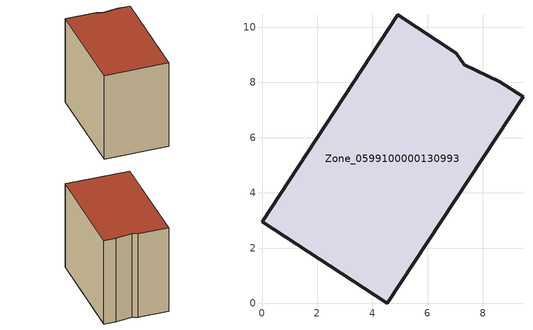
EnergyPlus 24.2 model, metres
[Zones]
Zone_0599100000130993
 floor ground (C_G): 4.91,10.45 7.03,9.06 7.33,8.63 8.61,8.02 9.45,7.47 4.53,0 0,2.96 z0
 wall outside (C_F): 4.53,0 9.45,7.47 8.61,8.02 7.33,8.63 7.03,9.06 4.91,10.45 0,2.96 4.53,0 z0:7.79
 roof outside (C_R): 8.61,8.02 7.33,8.63 7.03,9.06 4.91,10.45 0,2.96 4.53,0 9.45,7.47 z7.79
[BUILDING]
Pand.0599100000130993: North Axis=0; Terrain=City; Loads Convergence Tolerance Value=0.04; Temperature Convergence Tolerance Value=0.4; Solar Distribution=FullExterior; Maximum Number of Warmup Days=25; Minimum Number of Warmup Days=1
[Site:Location]
Rotterdam.The.Hague.AP_ZH_NLD Design_Conditions: Latitude=51.96; Longitude=4.45; Time Zone=1; Elevation=-4.5
[SITE:GROUNDTEMPERATURE:BUILDINGSURFACE]
18, 18, 18, 18, 18, 18, 18, 18, 18, 18, 18, 18
[MATERIAL] Thermal Absorptance=0.9; Solar Absorptance=0.7; Visible Absorptance=0.7
Name | Roughness | Thickness | Conductivity | Density | Specific Heat
G.TI.1975-1991 | MediumSmooth | 0.15 | 0.288461 | 540 | 1210
F.TI.1975-1991 | Rough | 0.3 | 0.230769 | 1920 | 840
R.TI.1975-1991 | MediumRough | 0.2 | 0.153846 | 1500 | 1000
[CONSTRUCTION]
C_G: G.TI.1975-1991
C_F: F.TI.1975-1991
C_R: R.TI.1975-1991
[ZONE]
Zone_0599100000130993: Type=1; Multiplier=1; Ceiling Height=Autocalculate; Volume=Autocalculate; Floor Area=autocalculate; Part of Total Floor Area=Yes
[ZONEINFILTRATION:DESIGNFLOWRATE]
Infil_Zone_0599100000130993: Zone or ZoneList or Space or SpaceList=Zone_0599100000130993; Schedule=AlwaysOn; Design Flow Rate Calculation Method=Flow/Area; Flow Rate per Floor Area=0.003; Constant Term Coefficient=1; Temperature Term Coefficient=0; Velocity Term Coefficient=0; Velocity Squared Term Coefficient=0
[HVACTEMPLATE:ZONE:IDEALLOADSAIRSYSTEM]
Zone_0599100000130993: Maximum Heating Supply Air Temperature=50; Minimum Cooling Supply Air Temperature=13; Maximum Heating Supply Air Humidity Ratio=0.0156; Minimum Cooling Supply Air Humidity Ratio=0.0077; Heating Limit=NoLimit; Cooling Limit=NoLimit; Dehumidification Control Type=ConstantSensibleHeatRatio; Cooling Sensible Heat Ratio=0.7; Dehumidification Setpoint=60; Humidification Control Type=None; Humidification Setpoint=30; Outdoor Air Method=None; Outdoor Air Flow Rate per Person=0.00944; Outdoor Air Flow Rate per Zone Floor Area=0; Outdoor Air Flow Rate per Zone=0; Demand Controlled Ventilation Type=None; Outdoor Air Economizer Type=NoEconomizer; Heat Recovery Type=None; Sensible Heat Recovery Effectiveness=0.7; Latent Heat Recovery Effectiveness=0.65
[ZONECONTROL:THERMOSTAT]
ThermostatControl_Zone_0599100000130993: Zone or ZoneList=Zone_0599100000130993; Control Type Schedule=DualSetpointControlType; Control 1=Thermostat_Zone_0599100000130993; Temperature Difference Between Cutout And Setpoint=0
[THERMOSTATSETPOINT:DUALSETPOINT]
Thermostat_Zone_0599100000130993: Heating Setpoint Temperature Schedule=HeatingSetpoint_Zone_0599100000130993; Cooling Setpoint Temperature Schedule=CoolingSetpoint_Zone_0599100000130993
[SCHEDULE:COMPACT]
HeatingSetpoint_Zone_0599100000130993: Through: 12/31, For: AllDays, Until: 24:00, 21
CoolingSetpoint_Zone_0599100000130993: Through: 12/31, For: AllDays, Until: 24:00, 24
DualSetpointControlType: Through: 12/31, For: AllDays, Until: 24:00, 4
AlwaysOn: Through: 12/31, For: AllDays, Until: 24:00, 1
